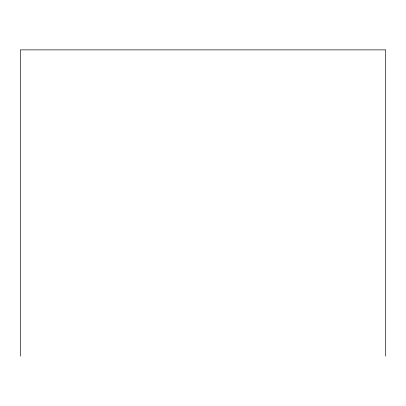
<?xml version="1.0" encoding="UTF-8"?>
<svg xmlns="http://www.w3.org/2000/svg" width="406" height="406" viewBox="0 0 406 406"><rect width="100%" height="100%" fill="white"/><g stroke="black" fill="none" stroke-linecap="round" stroke-linejoin="round"><path stroke-width="0.61" d="M385.7 356.123L385.7 49.877L20.3 49.877L20.3 356.123"/></g></svg>
